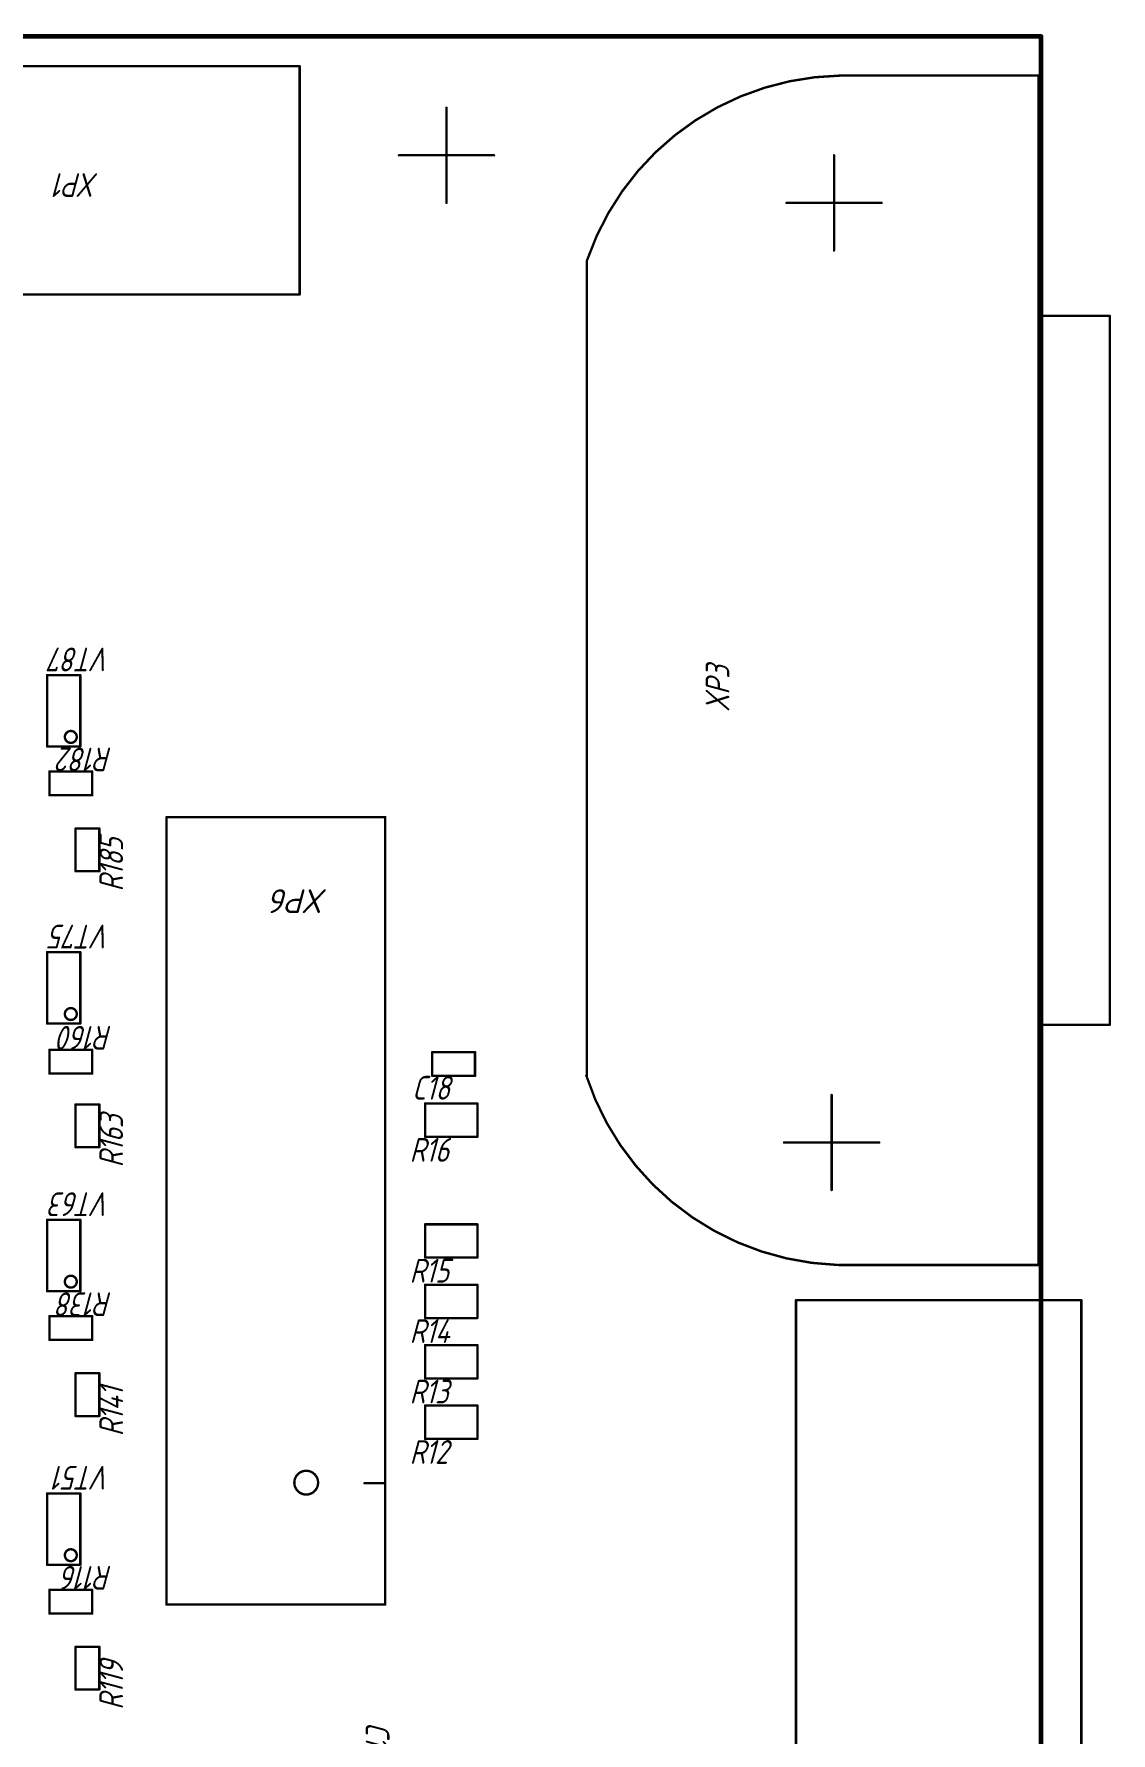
# Model space of a CAD drawing. Header units: millimetres. Extents: x 100 to 205, y 100 to 243.
# Drawn here: x 159.6 to 204.9, y 171.7 to 243.1 of the extents above; entities that cross this region are included whole.
import ezdxf

# ---------------------------------------------------------------- set-up
doc = ezdxf.new("R2010")
doc.units = ezdxf.units.MM
doc.layers.add('Mechanical1', color=6, linetype='Continuous')
doc.layers.add('Mechanical13', color=56, linetype='Continuous')
doc.styles.add('GOST type B', font='', dxfattribs={"height": 0.2})
doc.styles.add('ГОСТ тип А', font='', dxfattribs={"height": 0.2})
doc.styles.get('GOST type B').set_extended_font_data('GOST type B', italic=True)
doc.styles.get('ГОСТ тип А').set_extended_font_data('ГОСТ тип А', italic=True)

msp = doc.modelspace()

# ---------------------------------------------------------------- linework, layer by layer
at = {"layer": 'Mechanical1', "const_width": 0.2}
for points in [[(100, 243), (202, 243)], [(202, 243), (202, 100)]]:
    msp.add_lwpolyline(points, dxfattribs=at)
at = {"layer": 'Mechanical1', "const_width": 0.1}
msp.add_lwpolyline([(201.95, 243, 1), (202.05, 243, 1)], format="xyb", close=True, dxfattribs=at)
msp.add_lwpolyline([(201.95, 243, 1), (202.05, 243, 1)], format="xyb", close=True, dxfattribs=at)
at = {"layer": 'Mechanical13', "const_width": 0.1}
for points in [[(156.925, 241.75), (170.825, 241.75)], [(170.825, 232.15), (170.825, 241.75)], [(193.5, 241.35), (201.9, 241.35)], [(201.9, 231.25), (201.9, 241.35)], [(177, 236), (177, 240)], [(175, 238), (179, 238)], [(193.3, 234), (193.3, 238)], [(191.3, 236), (195.3, 236)], [(182.9, 225.55), (182.9, 233.55)], [(156.925, 232.15), (170.475, 232.15)], [(170.475, 232.15), (170.825, 232.15)], [(201.9, 201.45), (201.9, 231.25)], [(201.9, 231.25), (204.9, 231.25)], [(204.9, 201.45), (204.9, 231.25)], [(182.9, 207.15), (182.9, 225.55)], [(160.2, 213.15), (160.2, 216.15)], [(160.2, 216.15), (161.6, 216.15)], [(161.6, 213.15), (161.6, 216.15)], [(160.2, 213.15), (161.6, 213.15)], [(160.3, 212.1), (162.1, 212.1)], [(160.3, 211.1), (160.3, 212.1)], [(162.1, 211.1), (162.1, 212.1)], [(160.3, 211.1), (162.1, 211.1)], [(165.225, 177.075), (165.225, 210.175)], [(165.225, 210.175), (174.425, 210.175)], [(174.425, 177.075), (174.425, 210.175)], [(161.4, 207.9), (161.4, 209.7)], [(161.4, 209.7), (162.4, 209.7)], [(162.4, 207.9), (162.4, 209.7)], [(161.4, 207.9), (162.4, 207.9)], [(182.9, 199.25), (182.9, 207.15)], [(160.2, 201.5), (160.2, 204.5)], [(160.2, 204.5), (161.6, 204.5)], [(161.6, 201.5), (161.6, 204.5)], [(160.2, 201.5), (161.6, 201.5)], [(201.9, 191.35), (201.9, 201.45)], [(201.9, 201.45), (204.9, 201.45)], [(160.3, 199.4), (160.3, 200.4)], [(160.3, 200.4), (162.1, 200.4)], [(162.1, 199.4), (162.1, 200.4)], [(176.4, 200.3), (178.2, 200.3)], [(176.4, 199.3), (176.4, 200.3)], [(178.2, 199.3), (178.2, 200.3)], [(160.3, 199.4), (162.1, 199.4)], [(176.4, 199.3), (178.2, 199.3)], [(161.4, 198.1), (162.4, 198.1)], [(161.4, 196.3), (161.4, 198.1)], [(162.4, 196.3), (162.4, 198.1)], [(176.1, 198.14), (178.3, 198.14)], [(176.1, 196.74), (176.1, 198.14)], [(178.3, 196.74), (178.3, 198.14)], [(193.2, 194.5), (193.2, 198.5)], [(176.1, 196.74), (178.3, 196.74)], [(191.2, 196.5), (195.2, 196.5)], [(161.4, 196.3), (162.4, 196.3)], [(160.2, 193.25), (161.6, 193.25)], [(160.2, 190.25), (160.2, 193.25)], [(161.6, 190.25), (161.6, 193.25)], [(176.1, 193.06), (178.3, 193.06)], [(176.1, 191.66), (176.1, 193.06)], [(178.3, 191.66), (178.3, 193.06)], [(176.1, 191.66), (178.3, 191.66)], [(193.5, 191.35), (201.9, 191.35)], [(160.2, 190.25), (161.6, 190.25)], [(176.1, 190.52), (178.3, 190.52)], [(176.1, 189.12), (176.1, 190.52)], [(178.3, 189.12), (178.3, 190.52)], [(191.7, 189.875), (191.7, 138.275)], [(191.7, 189.875), (203.7, 189.875)], [(203.7, 189.875), (203.7, 138.275)], [(160.3, 189.2), (162.1, 189.2)], [(160.3, 188.2), (160.3, 189.2)], [(162.1, 188.2), (162.1, 189.2)], [(176.1, 189.12), (178.3, 189.12)], [(160.3, 188.2), (162.1, 188.2)], [(176.1, 186.58), (176.1, 187.98)], [(176.1, 187.98), (178.3, 187.98)], [(178.3, 186.58), (178.3, 187.98)], [(161.4, 186.8), (162.4, 186.8)], [(161.4, 185), (161.4, 186.8)], [(162.4, 185), (162.4, 186.8)], [(176.1, 186.58), (178.3, 186.58)], [(161.4, 185), (162.4, 185)], [(176.1, 184.04), (176.1, 185.44)], [(176.1, 185.44), (178.3, 185.44)], [(178.3, 184.04), (178.3, 185.44)], [(176.1, 184.04), (178.3, 184.04)], [(173.55, 182.175), (174.4, 182.175)], [(160.2, 178.75), (160.2, 181.75)], [(160.2, 181.75), (161.6, 181.75)], [(161.6, 178.75), (161.6, 181.75)], [(160.2, 178.75), (161.6, 178.75)], [(160.3, 177.7), (162.1, 177.7)], [(160.3, 176.7), (160.3, 177.7)], [(162.1, 176.7), (162.1, 177.7)], [(160.3, 176.7), (162.1, 176.7)], [(165.225, 177.075), (174.425, 177.075)], [(161.4, 173.5), (161.4, 175.3)], [(161.4, 175.3), (162.4, 175.3)], [(162.4, 173.5), (162.4, 175.3)], [(161.4, 173.5), (162.4, 173.5)]]:
    msp.add_lwpolyline(points, dxfattribs=at)
at = {"layer": 'Mechanical13'}
for points, const_width in [([(170.8, 241.75, 1), (170.85, 241.75, 1)], 0.05), ([(170.8, 241.75, 1), (170.85, 241.75, 1)], 0.05), ([(193.475, 241.35, 1), (193.525, 241.35, 1)], 0.05), ([(193.545, 241.351, 1), (193.595, 241.351, 1)], 0.05), ([(201.875, 241.35, 1), (201.925, 241.35, 1)], 0.05), ([(201.875, 241.35, 1), (201.925, 241.35, 1)], 0.05), ([(176.975, 240, 1), (177.025, 240, 1)], 0.05), ([(174.975, 238, 1), (175.025, 238, 1)], 0.05), ([(178.975, 238, 1), (179.025, 238, 1)], 0.05), ([(193.275, 238, 1), (193.325, 238, 1)], 0.05), ([(176.975, 236, 1), (177.025, 236, 1)], 0.05), ([(191.275, 236, 1), (191.325, 236, 1)], 0.05), ([(195.275, 236, 1), (195.325, 236, 1)], 0.05), ([(182.875, 233.55, 1), (182.925, 233.55, 1)], 0.05), ([(182.897, 233.616, 1), (182.947, 233.616, 1)], 0.05), ([(193.275, 234, 1), (193.325, 234, 1)], 0.05), ([(170.45, 232.15, 1), (170.5, 232.15, 1)], 0.05), ([(170.45, 232.15, 1), (170.5, 232.15, 1)], 0.05), ([(170.8, 232.15, 1), (170.85, 232.15, 1)], 0.05), ([(170.8, 232.15, 1), (170.85, 232.15, 1)], 0.05), ([(201.875, 231.25, 1), (201.925, 231.25, 1)], 0.05), ([(201.875, 231.25, 1), (201.925, 231.25, 1)], 0.05), ([(201.875, 231.25, 1), (201.925, 231.25, 1)], 0.05), ([(204.875, 231.25, 1), (204.925, 231.25, 1)], 0.05), ([(204.875, 231.25, 1), (204.925, 231.25, 1)], 0.05), ([(182.875, 225.55, 1), (182.925, 225.55, 1)], 0.05), ([(182.875, 225.55, 1), (182.925, 225.55, 1)], 0.05), ([(160.175, 216.15, 1), (160.225, 216.15, 1)], 0.05), ([(160.175, 216.15, 1), (160.225, 216.15, 1)], 0.05), ([(161.575, 216.15, 1), (161.625, 216.15, 1)], 0.05), ([(161.575, 216.15, 1), (161.625, 216.15, 1)], 0.05), ([(161.45, 213.55, 1), (160.95, 213.55, 1)], 0.1), ([(160.925, 213.55, 1), (160.975, 213.55, 1)], 0.05), ([(161.425, 213.55, 1), (161.475, 213.55, 1)], 0.05), ([(160.175, 213.15, 1), (160.225, 213.15, 1)], 0.05), ([(160.175, 213.15, 1), (160.225, 213.15, 1)], 0.05), ([(161.575, 213.15, 1), (161.625, 213.15, 1)], 0.05), ([(161.575, 213.15, 1), (161.625, 213.15, 1)], 0.05), ([(160.275, 212.1, 1), (160.325, 212.1, 1)], 0.05), ([(160.275, 212.1, 1), (160.325, 212.1, 1)], 0.05), ([(162.075, 212.1, 1), (162.125, 212.1, 1)], 0.05), ([(162.075, 212.1, 1), (162.125, 212.1, 1)], 0.05), ([(160.275, 211.1, 1), (160.325, 211.1, 1)], 0.05), ([(160.275, 211.1, 1), (160.325, 211.1, 1)], 0.05), ([(162.075, 211.1, 1), (162.125, 211.1, 1)], 0.05), ([(162.075, 211.1, 1), (162.125, 211.1, 1)], 0.05), ([(165.2, 210.175, 1), (165.25, 210.175, 1)], 0.05), ([(165.2, 210.175, 1), (165.25, 210.175, 1)], 0.05), ([(174.4, 210.175, 1), (174.45, 210.175, 1)], 0.05), ([(174.4, 210.175, 1), (174.45, 210.175, 1)], 0.05), ([(161.375, 209.7, 1), (161.425, 209.7, 1)], 0.05), ([(161.375, 209.7, 1), (161.425, 209.7, 1)], 0.05), ([(162.375, 209.7, 1), (162.425, 209.7, 1)], 0.05), ([(162.375, 209.7, 1), (162.425, 209.7, 1)], 0.05), ([(161.375, 207.9, 1), (161.425, 207.9, 1)], 0.05), ([(161.375, 207.9, 1), (161.425, 207.9, 1)], 0.05), ([(162.375, 207.9, 1), (162.425, 207.9, 1)], 0.05), ([(162.375, 207.9, 1), (162.425, 207.9, 1)], 0.05), ([(182.875, 207.15, 1), (182.925, 207.15, 1)], 0.05), ([(182.875, 207.15, 1), (182.925, 207.15, 1)], 0.05), ([(160.175, 204.5, 1), (160.225, 204.5, 1)], 0.05), ([(160.175, 204.5, 1), (160.225, 204.5, 1)], 0.05), ([(161.575, 204.5, 1), (161.625, 204.5, 1)], 0.05), ([(161.575, 204.5, 1), (161.625, 204.5, 1)], 0.05), ([(161.45, 201.9, 1), (160.95, 201.9, 1)], 0.1), ([(160.175, 201.5, 1), (160.225, 201.5, 1)], 0.05), ([(160.175, 201.5, 1), (160.225, 201.5, 1)], 0.05), ([(160.925, 201.9, 1), (160.975, 201.9, 1)], 0.05), ([(161.425, 201.9, 1), (161.475, 201.9, 1)], 0.05), ([(161.575, 201.5, 1), (161.625, 201.5, 1)], 0.05), ([(161.575, 201.5, 1), (161.625, 201.5, 1)], 0.05), ([(201.875, 201.45, 1), (201.925, 201.45, 1)], 0.05), ([(201.875, 201.45, 1), (201.925, 201.45, 1)], 0.05), ([(201.875, 201.45, 1), (201.925, 201.45, 1)], 0.05), ([(204.875, 201.45, 1), (204.925, 201.45, 1)], 0.05), ([(204.875, 201.45, 1), (204.925, 201.45, 1)], 0.05), ([(160.275, 200.4, 1), (160.325, 200.4, 1)], 0.05), ([(160.275, 200.4, 1), (160.325, 200.4, 1)], 0.05), ([(162.075, 200.4, 1), (162.125, 200.4, 1)], 0.05), ([(162.075, 200.4, 1), (162.125, 200.4, 1)], 0.05), ([(176.375, 200.3, 1), (176.425, 200.3, 1)], 0.05), ([(176.375, 200.3, 1), (176.425, 200.3, 1)], 0.05), ([(178.175, 200.3, 1), (178.225, 200.3, 1)], 0.05), ([(178.175, 200.3, 1), (178.225, 200.3, 1)], 0.05), ([(160.275, 199.4, 1), (160.325, 199.4, 1)], 0.05), ([(160.275, 199.4, 1), (160.325, 199.4, 1)], 0.05), ([(162.075, 199.4, 1), (162.125, 199.4, 1)], 0.05), ([(162.075, 199.4, 1), (162.125, 199.4, 1)], 0.05), ([(176.375, 199.3, 1), (176.425, 199.3, 1)], 0.05), ([(176.375, 199.3, 1), (176.425, 199.3, 1)], 0.05), ([(178.175, 199.3, 1), (178.225, 199.3, 1)], 0.05), ([(178.175, 199.3, 1), (178.225, 199.3, 1)], 0.05), ([(182.856, 199.308, 1), (182.906, 199.308, 1)], 0.05), ([(182.875, 199.25, 1), (182.925, 199.25, 1)], 0.05), ([(161.375, 198.1, 1), (161.425, 198.1, 1)], 0.05), ([(161.375, 198.1, 1), (161.425, 198.1, 1)], 0.05), ([(162.375, 198.1, 1), (162.425, 198.1, 1)], 0.05), ([(162.375, 198.1, 1), (162.425, 198.1, 1)], 0.05), ([(176.075, 198.14, 1), (176.125, 198.14, 1)], 0.05), ([(176.075, 198.14, 1), (176.125, 198.14, 1)], 0.05), ([(178.275, 198.14, 1), (178.325, 198.14, 1)], 0.05), ([(178.275, 198.14, 1), (178.325, 198.14, 1)], 0.05), ([(193.175, 198.5, 1), (193.225, 198.5, 1)], 0.05), ([(176.075, 196.74, 1), (176.125, 196.74, 1)], 0.05), ([(176.075, 196.74, 1), (176.125, 196.74, 1)], 0.05), ([(178.275, 196.74, 1), (178.325, 196.74, 1)], 0.05), ([(178.275, 196.74, 1), (178.325, 196.74, 1)], 0.05), ([(191.175, 196.5, 1), (191.225, 196.5, 1)], 0.05), ([(195.175, 196.5, 1), (195.225, 196.5, 1)], 0.05), ([(161.375, 196.3, 1), (161.425, 196.3, 1)], 0.05), ([(161.375, 196.3, 1), (161.425, 196.3, 1)], 0.05), ([(162.375, 196.3, 1), (162.425, 196.3, 1)], 0.05), ([(162.375, 196.3, 1), (162.425, 196.3, 1)], 0.05), ([(193.175, 194.5, 1), (193.225, 194.5, 1)], 0.05), ([(160.175, 193.25, 1), (160.225, 193.25, 1)], 0.05), ([(160.175, 193.25, 1), (160.225, 193.25, 1)], 0.05), ([(161.575, 193.25, 1), (161.625, 193.25, 1)], 0.05), ([(161.575, 193.25, 1), (161.625, 193.25, 1)], 0.05), ([(176.075, 193.06, 1), (176.125, 193.06, 1)], 0.05), ([(176.075, 193.06, 1), (176.125, 193.06, 1)], 0.05), ([(178.275, 193.06, 1), (178.325, 193.06, 1)], 0.05), ([(178.275, 193.06, 1), (178.325, 193.06, 1)], 0.05), ([(176.075, 191.66, 1), (176.125, 191.66, 1)], 0.05), ([(176.075, 191.66, 1), (176.125, 191.66, 1)], 0.05), ([(178.275, 191.66, 1), (178.325, 191.66, 1)], 0.05), ([(178.275, 191.66, 1), (178.325, 191.66, 1)], 0.05), ([(161.45, 190.65, 1), (160.95, 190.65, 1)], 0.1), ([(193.414, 191.352, 1), (193.464, 191.352, 1)], 0.05), ([(193.475, 191.35, 1), (193.525, 191.35, 1)], 0.05), ([(201.875, 191.35, 1), (201.925, 191.35, 1)], 0.05), ([(201.875, 191.35, 1), (201.925, 191.35, 1)], 0.05), ([(160.175, 190.25, 1), (160.225, 190.25, 1)], 0.05), ([(160.175, 190.25, 1), (160.225, 190.25, 1)], 0.05), ([(160.925, 190.65, 1), (160.975, 190.65, 1)], 0.05), ([(161.425, 190.65, 1), (161.475, 190.65, 1)], 0.05), ([(161.575, 190.25, 1), (161.625, 190.25, 1)], 0.05), ([(161.575, 190.25, 1), (161.625, 190.25, 1)], 0.05), ([(176.075, 190.52, 1), (176.125, 190.52, 1)], 0.05), ([(176.075, 190.52, 1), (176.125, 190.52, 1)], 0.05), ([(178.275, 190.52, 1), (178.325, 190.52, 1)], 0.05), ([(178.275, 190.52, 1), (178.325, 190.52, 1)], 0.05), ([(191.675, 189.875, 1), (191.725, 189.875, 1)], 0.05), ([(191.675, 189.875, 1), (191.725, 189.875, 1)], 0.05), ([(203.675, 189.875, 1), (203.725, 189.875, 1)], 0.05), ([(203.675, 189.875, 1), (203.725, 189.875, 1)], 0.05), ([(160.275, 189.2, 1), (160.325, 189.2, 1)], 0.05), ([(160.275, 189.2, 1), (160.325, 189.2, 1)], 0.05), ([(162.075, 189.2, 1), (162.125, 189.2, 1)], 0.05), ([(162.075, 189.2, 1), (162.125, 189.2, 1)], 0.05), ([(176.075, 189.12, 1), (176.125, 189.12, 1)], 0.05), ([(176.075, 189.12, 1), (176.125, 189.12, 1)], 0.05), ([(178.275, 189.12, 1), (178.325, 189.12, 1)], 0.05), ([(178.275, 189.12, 1), (178.325, 189.12, 1)], 0.05), ([(160.275, 188.2, 1), (160.325, 188.2, 1)], 0.05), ([(160.275, 188.2, 1), (160.325, 188.2, 1)], 0.05), ([(162.075, 188.2, 1), (162.125, 188.2, 1)], 0.05), ([(162.075, 188.2, 1), (162.125, 188.2, 1)], 0.05), ([(176.075, 187.98, 1), (176.125, 187.98, 1)], 0.05), ([(176.075, 187.98, 1), (176.125, 187.98, 1)], 0.05), ([(178.275, 187.98, 1), (178.325, 187.98, 1)], 0.05), ([(178.275, 187.98, 1), (178.325, 187.98, 1)], 0.05), ([(161.375, 186.8, 1), (161.425, 186.8, 1)], 0.05), ([(161.375, 186.8, 1), (161.425, 186.8, 1)], 0.05), ([(162.375, 186.8, 1), (162.425, 186.8, 1)], 0.05), ([(162.375, 186.8, 1), (162.425, 186.8, 1)], 0.05), ([(176.075, 186.58, 1), (176.125, 186.58, 1)], 0.05), ([(176.075, 186.58, 1), (176.125, 186.58, 1)], 0.05), ([(178.275, 186.58, 1), (178.325, 186.58, 1)], 0.05), ([(178.275, 186.58, 1), (178.325, 186.58, 1)], 0.05), ([(161.375, 185, 1), (161.425, 185, 1)], 0.05), ([(161.375, 185, 1), (161.425, 185, 1)], 0.05), ([(162.375, 185, 1), (162.425, 185, 1)], 0.05), ([(162.375, 185, 1), (162.425, 185, 1)], 0.05), ([(176.075, 185.44, 1), (176.125, 185.44, 1)], 0.05), ([(176.075, 185.44, 1), (176.125, 185.44, 1)], 0.05), ([(178.275, 185.44, 1), (178.325, 185.44, 1)], 0.05), ([(178.275, 185.44, 1), (178.325, 185.44, 1)], 0.05), ([(176.075, 184.04, 1), (176.125, 184.04, 1)], 0.05), ([(176.075, 184.04, 1), (176.125, 184.04, 1)], 0.05), ([(178.275, 184.04, 1), (178.325, 184.04, 1)], 0.05), ([(178.275, 184.04, 1), (178.325, 184.04, 1)], 0.05), ([(171.6, 182.2, 1), (170.6, 182.2, 1)], 0.1), ([(170.575, 182.2, 1), (170.625, 182.2, 1)], 0.05), ([(171.575, 182.2, 1), (171.625, 182.2, 1)], 0.05), ([(173.525, 182.175, 1), (173.575, 182.175, 1)], 0.05), ([(174.375, 182.175, 1), (174.425, 182.175, 1)], 0.05), ([(160.175, 181.75, 1), (160.225, 181.75, 1)], 0.05), ([(160.175, 181.75, 1), (160.225, 181.75, 1)], 0.05), ([(161.575, 181.75, 1), (161.625, 181.75, 1)], 0.05), ([(161.575, 181.75, 1), (161.625, 181.75, 1)], 0.05), ([(161.45, 179.15, 1), (160.95, 179.15, 1)], 0.1), ([(160.175, 178.75, 1), (160.225, 178.75, 1)], 0.05), ([(160.175, 178.75, 1), (160.225, 178.75, 1)], 0.05), ([(160.925, 179.15, 1), (160.975, 179.15, 1)], 0.05), ([(161.425, 179.15, 1), (161.475, 179.15, 1)], 0.05), ([(161.575, 178.75, 1), (161.625, 178.75, 1)], 0.05), ([(161.575, 178.75, 1), (161.625, 178.75, 1)], 0.05), ([(160.275, 177.7, 1), (160.325, 177.7, 1)], 0.05), ([(160.275, 177.7, 1), (160.325, 177.7, 1)], 0.05), ([(162.075, 177.7, 1), (162.125, 177.7, 1)], 0.05), ([(162.075, 177.7, 1), (162.125, 177.7, 1)], 0.05), ([(160.275, 176.7, 1), (160.325, 176.7, 1)], 0.05), ([(160.275, 176.7, 1), (160.325, 176.7, 1)], 0.05), ([(162.075, 176.7, 1), (162.125, 176.7, 1)], 0.05), ([(162.075, 176.7, 1), (162.125, 176.7, 1)], 0.05), ([(165.2, 177.075, 1), (165.25, 177.075, 1)], 0.05), ([(165.2, 177.075, 1), (165.25, 177.075, 1)], 0.05), ([(174.4, 177.075, 1), (174.45, 177.075, 1)], 0.05), ([(174.4, 177.075, 1), (174.45, 177.075, 1)], 0.05), ([(161.375, 175.3, 1), (161.425, 175.3, 1)], 0.05), ([(161.375, 175.3, 1), (161.425, 175.3, 1)], 0.05), ([(162.375, 175.3, 1), (162.425, 175.3, 1)], 0.05), ([(162.375, 175.3, 1), (162.425, 175.3, 1)], 0.05), ([(161.375, 173.5, 1), (161.425, 173.5, 1)], 0.05), ([(161.375, 173.5, 1), (161.425, 173.5, 1)], 0.05), ([(162.375, 173.5, 1), (162.425, 173.5, 1)], 0.05), ([(162.375, 173.5, 1), (162.425, 173.5, 1)], 0.05)]:
    msp.add_lwpolyline(points, format="xyb", close=True, dxfattribs=dict(at, const_width=const_width))
at = {"layer": 'Mechanical13', "const_width": 0.1}
for points in [[(182.922, 233.616, -0.315299), (193.57, 241.351)], [(193.439, 191.352, -0.315299), (182.881, 199.308)]]:
    msp.add_lwpolyline(points, format="xyb", dxfattribs=at)

# ---------------------------------------------------------------- texts
at = {"layer": 'Mechanical13'}
for s, rotation, style, p in [('XP1', 180, 'ГОСТ тип А', (162.375, 237.25)), ('VT87', 180, 'ГОСТ тип А', (162.9, 217.307)), ('XP3', 90, 'ГОСТ тип А', (188.9, 214.6)), ('R182', 180, 'ГОСТ тип А', (162.95, 213.1)), ('R185', 90, 'ГОСТ тип А', (163.4, 207.05)), ('XP6', 180, 'GOST type B', (172.005, 207.145)), ('VT75', 180, 'ГОСТ тип А', (162.9, 205.657)), ('R160', 180, 'ГОСТ тип А', (162.95, 201.4)), ('C18', 360, 'ГОСТ тип А', (175.55, 198.3)), ('R163', 90, 'ГОСТ тип А', (163.4, 195.45)), ('R16', 360, 'ГОСТ тип А', (175.45, 195.69)), ('VT63', 180, 'ГОСТ тип А', (162.9, 194.407)), ('R15', 360, 'ГОСТ тип А', (175.45, 190.61)), ('R138', 180, 'ГОСТ тип А', (162.95, 190.2)), ('R14', 360, 'ГОСТ тип А', (175.45, 188.07)), ('R13', 360, 'ГОСТ тип А', (175.45, 185.53)), ('R141', 90, 'ГОСТ тип А', (163.4, 184.15)), ('R12', 360, 'ГОСТ тип А', (175.45, 182.99)), ('VT51', 180, 'ГОСТ тип А', (162.9, 182.907)), ('R116', 180, 'ГОСТ тип А', (162.95, 178.7)), ('R119', 90, 'ГОСТ тип А', (163.4, 172.65)), ('C13', 270, 'ГОСТ тип А', (173.6, 172.15))]:
    msp.add_text(s, height=1, rotation=rotation, dxfattribs=dict(at, style=style)).set_placement(p)

doc.saveas('drawing.dxf')
